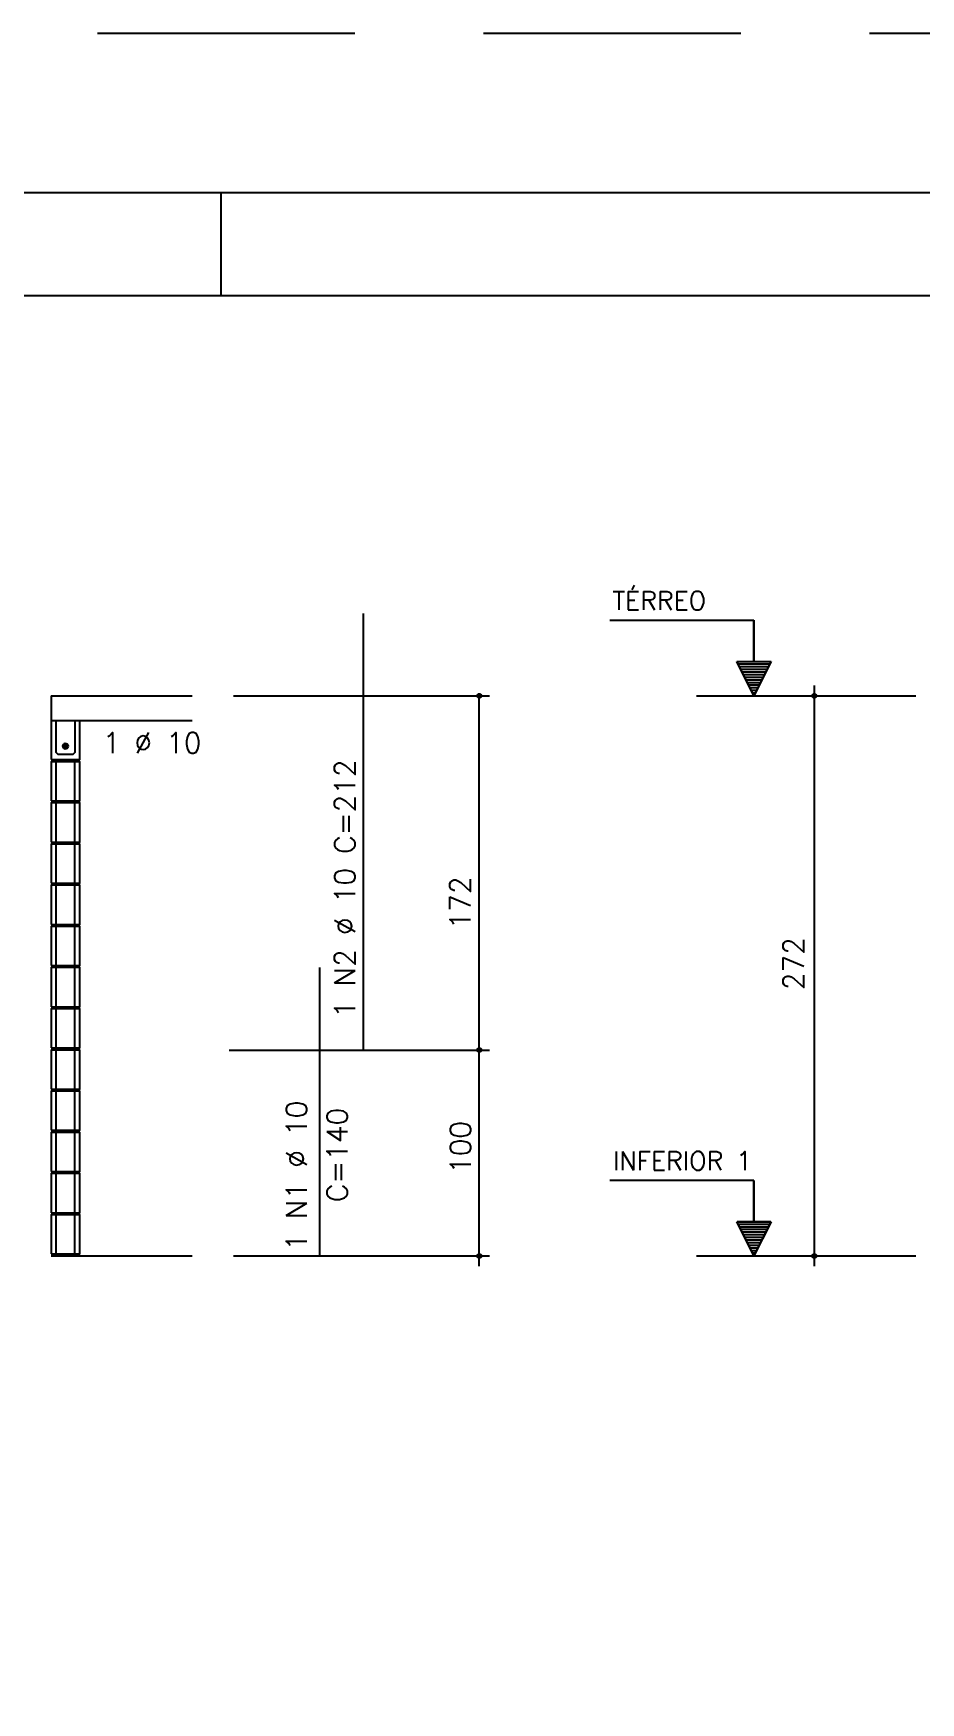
# Model space of a CAD drawing. Extents: x -1.9 to 86, y -1.6 to 60.9.
# Drawn here: x 19.18 to 27.8, y 44.73 to 60.94 of the extents above; entities that cross this region are included whole.
import ezdxf

# ---------------------------------------------------------------- set-up
doc = ezdxf.new("R2010")
doc.units = 0
doc.header["$MEASUREMENT"] = 0
doc.linetypes.add('HIDDEN', pattern=[0.375, 0.25, -0.125])
doc.layers.get('0').update_dxf_attribs({"linetype": 'CONTINUOUS'})
doc.layers.get('Defpoints').update_dxf_attribs({"linetype": 'CONTINUOUS'})
for name, color, linetype in [('ARQ_FOLHA', 7, 'CONTINUOUS'), ('PENA_01', 1, 'CONTINUOUS'), ('PENA_02', 2, 'CONTINUOUS'), ('PENA_03', 3, 'CONTINUOUS'), ('PENA_05', 5, 'CONTINUOUS')]:
    doc.layers.add(name, color=color, linetype=linetype)
doc.styles.get("Standard").update_dxf_attribs({"font": 'ROMANS.SHX'})

# ---------------------------------------------------------------- blocks, each defined once
blk = doc.blocks.new('FOLHA A1 - 841 X 594')
at = {"layer": 'ARQ_FOLHA', "color": 1}
blk.add_line((-631, 584), (-631, 594), dxfattribs=at)
for points in [[(-841, 0), (0, 0), (0, 594), (-841, 594)], [(-816, 10), (-10, 10), (-10, 584), (-816, 584)]]:
    blk.add_lwpolyline(points, close=True, dxfattribs=at)
at = {"layer": 'Defpoints', "color": 8, "linetype": 'HIDDEN', "ltscale": 100}
blk.add_lwpolyline([(-860.5, 609.5), (-860.5, -15.5), (19.5, -15.5), (19.5, 609.5)], close=True, dxfattribs=at)
blk = doc.blocks.new('*U24')
blk.add_blockref('FOLHA A1 - 841 X 594', (0, 0))

msp = doc.modelspace()

# ---------------------------------------------------------------- linework, layer by layer
at = {"layer": 'PENA_01', "linetype": 'Continuous'}
for p, q in [((25.617254, 54.508789), (27.748117, 54.508789)), ((25.617254, 49.068789), (27.748117, 49.068789))]:
    msp.add_line(p, q, dxfattribs=at)
at = {"layer": 'PENA_02', "linetype": 'Continuous'}
for centre, radius in [((23.508458, 54.508789), 0.02), ((23.508458, 54.508789), 0.01), ((26.7634, 54.508789), 0.02), ((26.7634, 54.508789), 0.01), ((23.508458, 51.068789), 0.02), ((23.508458, 51.068789), 0.01), ((23.508458, 49.068789), 0.02), ((23.508458, 49.068789), 0.01), ((26.7634, 49.068789), 0.02), ((26.7634, 49.068789), 0.01)]:
    msp.add_circle(centre, radius, dxfattribs=at)
at = {"layer": 'PENA_03', "linetype": 'Continuous'}
for p, q in [((26.176252, 55.240654), (24.776252, 55.240654)), ((26.176252, 54.840654), (26.176252, 55.240654)), ((26.177652, 54.840654), (26.177652, 55.242054)), ((26.176952, 54.508789), (26.01102, 54.840654)), ((26.01102, 54.840654), (26.176252, 54.840654)), ((26.176952, 54.511911), (26.013276, 54.839263)), ((26.340628, 54.839263), (26.013276, 54.839263)), ((26.330121, 54.815126), (26.023783, 54.815126)), ((26.342885, 54.840654), (26.176952, 54.508789)), ((26.340628, 54.839264), (26.176952, 54.51191)), ((26.177652, 54.840654), (26.342885, 54.840654)), ((26.317357, 54.789598), (26.036548, 54.789598)), ((26.304593, 54.76407), (26.049312, 54.76407)), ((26.291828, 54.738542), (26.062076, 54.738542)), ((26.279064, 54.713014), (26.07484, 54.713014)), ((26.2663, 54.687486), (26.087604, 54.687486)), ((26.253536, 54.661958), (26.100368, 54.661958)), ((26.240772, 54.63643), (26.113132, 54.63643)), ((19.348462, 54.508789), (19.348462, 53.888789)), ((19.348462, 54.508789), (20.719141, 54.508789)), ((21.119141, 54.508789), (23.608458, 54.508789)), ((23.508458, 48.968256), (23.508458, 54.508789)), ((26.228008, 54.610902), (26.125896, 54.610902)), ((26.215244, 54.585374), (26.13866, 54.585374)), ((26.20248, 54.559845), (26.151424, 54.559845)), ((26.189716, 54.534317), (26.164188, 54.534317)), ((26.7634, 48.968256), (26.7634, 54.608789)), ((19.348462, 54.268789), (20.719141, 54.268789)), ((19.398462, 53.488789), (19.398462, 53.868789)), ((19.578462, 53.488789), (19.578462, 53.868789)), ((19.398462, 53.088789), (19.398462, 53.468789)), ((19.578462, 53.088789), (19.578462, 53.468789)), ((19.398462, 52.688789), (19.398462, 53.068789)), ((19.578462, 52.688789), (19.578462, 53.068789)), ((19.398462, 52.288789), (19.398462, 52.668789)), ((19.578462, 52.288789), (19.578462, 52.668789)), ((19.398462, 51.888789), (19.398462, 52.268789)), ((19.578462, 51.888789), (19.578462, 52.268789)), ((19.398462, 51.488789), (19.398462, 51.868789)), ((19.578462, 51.488789), (19.578462, 51.868789)), ((19.398462, 51.088789), (19.398462, 51.468789)), ((19.578462, 51.088789), (19.578462, 51.468789)), ((19.398462, 50.688789), (19.398462, 51.068789)), ((19.578462, 50.688789), (19.578462, 51.068789)), ((21.07721, 51.068789), (23.608458, 51.068789)), ((19.398462, 50.288789), (19.398462, 50.668789)), ((19.578462, 50.288789), (19.578462, 50.668789)), ((19.398462, 49.888789), (19.398462, 50.268789)), ((19.578462, 49.888789), (19.578462, 50.268789)), ((19.398462, 49.488789), (19.398462, 49.868789)), ((19.578462, 49.488789), (19.578462, 49.868789)), ((26.176252, 49.800654), (24.776252, 49.800654)), ((26.176252, 49.400654), (26.176252, 49.800654)), ((26.177652, 49.400654), (26.177652, 49.802054)), ((19.398462, 49.088789), (19.398462, 49.468789)), ((19.578462, 49.088789), (19.578462, 49.468789)), ((26.176952, 49.068789), (26.01102, 49.400654)), ((26.01102, 49.400654), (26.176252, 49.400654)), ((26.176952, 49.071911), (26.013276, 49.399263)), ((26.340628, 49.399263), (26.013276, 49.399263)), ((26.330121, 49.375126), (26.023783, 49.375126)), ((26.317357, 49.349598), (26.036548, 49.349598)), ((26.304593, 49.32407), (26.049312, 49.32407)), ((26.291828, 49.298542), (26.062076, 49.298542)), ((26.342885, 49.400654), (26.176952, 49.068789)), ((26.340628, 49.399264), (26.176952, 49.07191)), ((26.177652, 49.400654), (26.342885, 49.400654)), ((26.279064, 49.273014), (26.07484, 49.273014)), ((26.2663, 49.247486), (26.087604, 49.247486)), ((26.253536, 49.221958), (26.100368, 49.221958)), ((26.240772, 49.19643), (26.113132, 49.19643)), ((26.228008, 49.170902), (26.125896, 49.170902)), ((26.215244, 49.145374), (26.13866, 49.145374)), ((19.348462, 49.068789), (20.719141, 49.068789)), ((21.119141, 49.068789), (23.608458, 49.068789)), ((26.20248, 49.119845), (26.151424, 49.119845)), ((26.189716, 49.094317), (26.164188, 49.094317))]:
    msp.add_line(p, q, dxfattribs=at)
for points in [[(19.348462, 53.888789), (19.628462, 53.888789), (19.628462, 54.268789)], [(19.578462, 54.268789), (19.578462, 53.958789), (19.558462, 53.938789), (19.418462, 53.938789), (19.398462, 53.958789), (19.398462, 54.268789)], [(19.513011, 54.019779), (19.51085, 54.029947), (19.504739, 54.038357), (19.495736, 54.043555), (19.485398, 54.044642), (19.475511, 54.04143), (19.467786, 54.034474), (19.463557, 54.024977), (19.463557, 54.014581), (19.467786, 54.005084), (19.475511, 53.998128), (19.485398, 53.994916), (19.495736, 53.996002), (19.504739, 54.0012), (19.51085, 54.00961), (19.513011, 54.019779)], [(19.348462, 53.488789), (19.628462, 53.488789), (19.628462, 53.868789), (19.348462, 53.868789), (19.348462, 53.488789)], [(19.348462, 53.088789), (19.628462, 53.088789), (19.628462, 53.468789), (19.348462, 53.468789), (19.348462, 53.088789)], [(19.348462, 52.688789), (19.628462, 52.688789), (19.628462, 53.068789), (19.348462, 53.068789), (19.348462, 52.688789)], [(19.348462, 52.288789), (19.628462, 52.288789), (19.628462, 52.668789), (19.348462, 52.668789), (19.348462, 52.288789)], [(19.348462, 51.888789), (19.628462, 51.888789), (19.628462, 52.268789), (19.348462, 52.268789), (19.348462, 51.888789)], [(19.348462, 51.488789), (19.628462, 51.488789), (19.628462, 51.868789), (19.348462, 51.868789), (19.348462, 51.488789)], [(19.348462, 51.088789), (19.628462, 51.088789), (19.628462, 51.468789), (19.348462, 51.468789), (19.348462, 51.088789)], [(19.348462, 50.688789), (19.628462, 50.688789), (19.628462, 51.068789), (19.348462, 51.068789), (19.348462, 50.688789)], [(19.348462, 50.288789), (19.628462, 50.288789), (19.628462, 50.668789), (19.348462, 50.668789), (19.348462, 50.288789)], [(19.348462, 49.888789), (19.628462, 49.888789), (19.628462, 50.268789), (19.348462, 50.268789), (19.348462, 49.888789)], [(19.348462, 49.488789), (19.628462, 49.488789), (19.628462, 49.868789), (19.348462, 49.868789), (19.348462, 49.488789)], [(19.348462, 49.088789), (19.628462, 49.088789), (19.628462, 49.468789), (19.348462, 49.468789), (19.348462, 49.088789)]]:
    msp.add_lwpolyline(points, dxfattribs=at)
msp.add_circle((19.488011, 54.019779), 0.025, dxfattribs=at)
for points in [[(19.513011, 54.019779), (19.467786, 54.034474), (19.463557, 54.024977)], [(19.513011, 54.019779), (19.463557, 54.024977), (19.463557, 54.014581)], [(19.513011, 54.019779), (19.463557, 54.014581), (19.467786, 54.005084)], [(19.513011, 54.019779), (19.475511, 54.04143), (19.464519, 54.028329)], [(19.513011, 54.019779), (19.464519, 54.028329), (19.464519, 54.011228)], [(19.513011, 54.019779), (19.464519, 54.011228), (19.475511, 53.998128)], [(19.513011, 54.019779), (19.475511, 54.04143), (19.467786, 54.034474)], [(19.513011, 54.019779), (19.467786, 54.005084), (19.475511, 53.998128)], [(19.513011, 54.019779), (19.485398, 54.044642), (19.475511, 54.04143)], [(19.513011, 54.019779), (19.492352, 54.044399), (19.475511, 54.04143)], [(19.513011, 54.019779), (19.475511, 53.998128), (19.492352, 53.995159)], [(19.513011, 54.019779), (19.475511, 53.998128), (19.485398, 53.994916)], [(19.513011, 54.019779), (19.495736, 54.043555), (19.485398, 54.044642)], [(19.513011, 54.019779), (19.485398, 53.994916), (19.495736, 53.996002)], [(19.513011, 54.019779), (19.507162, 54.035849), (19.492352, 54.044399)], [(19.513011, 54.019779), (19.492352, 53.995159), (19.507162, 54.003709)], [(19.513011, 54.019779), (19.504739, 54.038357), (19.495736, 54.043555)], [(19.513011, 54.019779), (19.495736, 53.996002), (19.504739, 54.0012)], [(19.513011, 54.019779), (19.51085, 54.029947), (19.504739, 54.038357)], [(19.513011, 54.019779), (19.504739, 54.0012), (19.51085, 54.00961)], [(19.513011, 54.019779), (19.507162, 54.003709), (19.513011, 54.019779)], [(19.513011, 54.019779), (19.51085, 54.00961), (19.513011, 54.019779)]]:
    msp.add_solid(points, dxfattribs=at)
at = {"layer": 'PENA_05', "linetype": 'Continuous'}
for p, q in [((22.384707, 51.068789), (22.384707, 55.308789)), ((21.958783, 49.068789), (21.958783, 51.868789))]:
    msp.add_line(p, q, dxfattribs=at)

# ---------------------------------------------------------------- block references
at = {"xscale": 0.09999999999999938, "yscale": 0.09999999999999938, "zscale": 0.09999999999999938}
msp.add_blockref('*U24', (84.1, -0.0075), dxfattribs=at)

# ---------------------------------------------------------------- texts
at = {"layer": 'PENA_03', "linetype": 'Continuous'}
for s, height, p in [('TÉRREO', 0.18, (24.801959, 55.342528)), ('1 %%c 10', 0.2, (19.849281, 53.952488)), ('INFERIOR 1', 0.18, (24.806524, 49.902528))]:
    msp.add_text(s, height=height, dxfattribs=at).set_placement(p)
for s, p in [('1 N2 %%c 10 C=212', (22.302744, 51.379421)), ('172', (23.423064, 52.240595)), ('272', (26.661095, 51.650186)), ('1 N1 %%c 10', (21.832849, 49.11945)), ('C=140', (22.22772, 49.590733)), ('100', (23.424679, 49.865036))]:
    msp.add_text(s, height=0.2, rotation=90, dxfattribs=at).set_placement(p)

doc.saveas('drawing.dxf')
